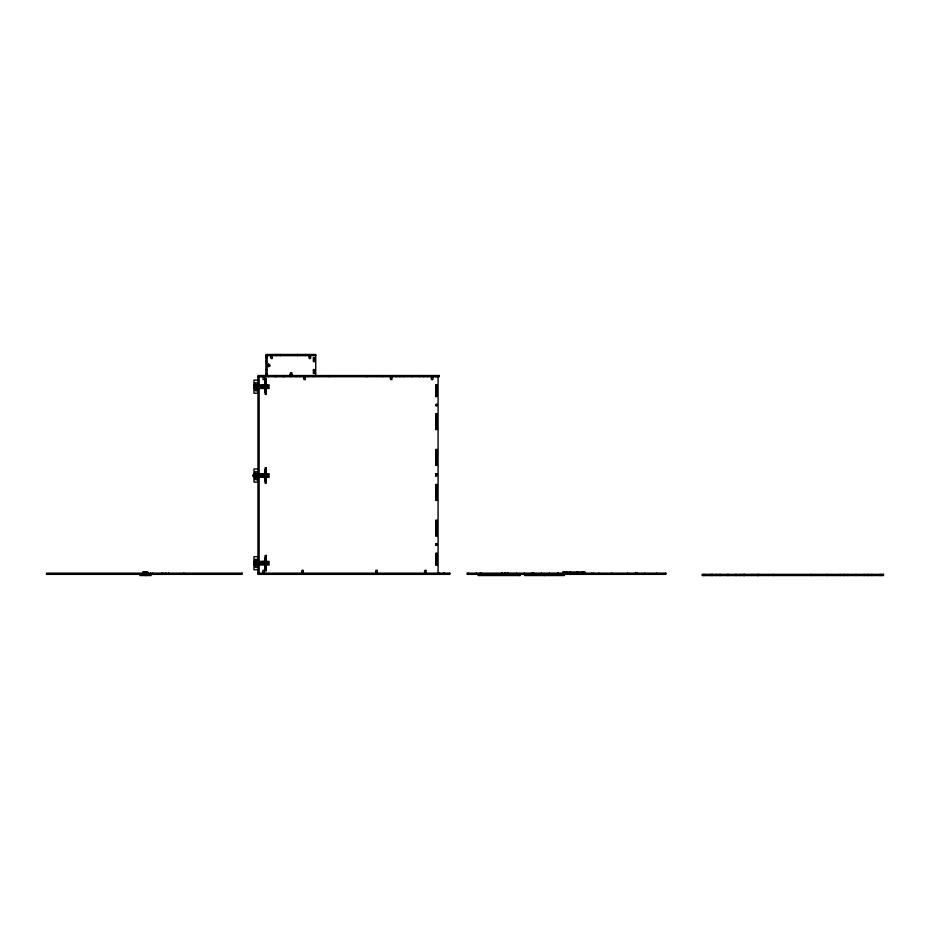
<?xml version="1.0" encoding="UTF-8"?>
<svg xmlns="http://www.w3.org/2000/svg" width="930" height="930" viewBox="0 0 930 930"><rect width="100%" height="100%" fill="white"/><g stroke="black" fill="none" stroke-linecap="round" stroke-linejoin="round"><path stroke-width="1.4" d="M263.736 388.275L262.888 388.275M263.736 474.765L262.888 474.765M262.888 563.987L263.736 563.987M263.016 387.345L263.608 387.345M263.016 473.823L263.608 473.823M265.899 355.644L315.747 355.644M265.899 357.632L267.096 357.632M265.899 361.607L267.096 361.607M268.758 364.479L267.096 364.99M268.758 364.99L269.956 364.99L269.956 366.188L268.758 366.188M267.096 366.188L268.758 366.699L268.677 363.758M265.899 369.57L267.096 369.57M265.899 373.546L267.096 373.546M289.556 374.848L292.531 374.848M259.133 377.115L257.947 377.115L257.947 572.764L259.133 572.764M257.843 380.103L253.971 380.103L253.971 393.227L257.843 393.227M265.108 380.893L266.294 380.893M265.108 381.172L266.294 381.172M265.108 381.695L266.294 381.695M257.947 382.881L255.087 382.881L255.087 384.078L256.273 384.601L257.947 384.078M265.108 382.881L266.294 382.881M265.108 383.404L266.294 383.404M253.971 384.869L269.084 384.869L269.084 386.066L253.983 386.066M253.983 387.264L269.084 387.264L269.084 388.449L253.971 388.449M257.947 389.252L255.087 389.252L255.087 390.437L256.273 390.96L257.947 390.437M265.108 390.007L266.294 390.007M265.108 392.146L266.294 392.146M265.108 392.425L266.294 392.425M435.693 404.562L436.891 404.562M435.693 405.747L436.891 405.747L436.891 404.039M257.843 468.976L253.971 468.976L253.971 482.1L257.843 482.1M265.108 469.766L266.294 469.766M265.108 470.045L266.294 470.045M265.108 470.568L266.294 470.568M257.947 471.766L255.087 471.766L255.087 472.952L256.273 473.475L257.947 472.952M265.108 471.766L266.294 471.766M265.108 472.277L266.294 472.277M253.971 473.754L269.084 473.754L269.084 474.939L252.797 474.939L252.774 476.137L269.084 476.137L269.084 477.323L253.971 477.323M435.693 474.254L436.891 474.254M435.693 475.439L436.891 475.439M257.947 478.125L255.087 478.125L255.087 479.31L256.273 479.834L257.947 479.31M265.108 478.88L266.294 478.88M265.108 479.357L266.294 479.357M265.108 480.543L266.294 480.508M265.108 481.031L266.294 481.031M265.108 481.298L266.294 481.298M435.693 543.62L436.891 543.62L436.891 545.329L435.693 545.329M435.693 544.131L436.891 544.131M257.843 556.652L253.971 556.652L253.971 569.776L257.843 569.776M265.108 557.454L266.294 557.454M265.108 557.733L266.294 557.733M265.108 558.244L266.294 558.244M257.947 559.442L255.087 559.442L255.087 560.639L256.273 561.15L257.947 560.639M265.108 559.442L266.294 559.442M265.108 559.953L266.294 559.953M253.971 561.429L269.084 561.429L269.084 562.627L253.983 562.627M253.983 563.812L269.084 563.812L269.084 565.01L253.971 565.01M257.947 565.8L255.087 565.8L255.087 566.998L256.273 567.509L257.947 566.998M265.108 566.556L266.294 566.556M265.108 567.021L266.294 567.033M265.108 568.183L266.294 568.23M265.108 568.707L266.294 568.707M265.108 568.986L266.294 568.986M881.117 574.356L881.117 575.542M879.919 574.356L879.919 575.542M871.968 574.356L871.968 575.542M867.992 574.356L867.992 575.542M864.017 574.356L864.017 575.542M856.065 574.356L856.065 575.542M848.114 574.356L848.114 575.542M844.138 574.356L844.138 575.542M840.162 574.356L840.162 575.542M827.037 574.356L827.037 575.542M811.123 574.356L811.123 575.542M773.353 574.356L773.353 575.542M758.775 574.356L758.775 575.542M752.021 574.356L752.021 575.542M744.326 574.356L744.326 575.542M744.07 574.356L744.07 575.542M743 574.356L743 575.542M740.35 574.356L740.35 575.542M736.374 574.356L736.374 575.542M735.049 574.356L735.049 575.542M728.423 574.356L728.423 575.542M727.225 574.356L727.225 575.542M720.471 574.356L720.471 575.542M719.274 574.356L719.274 575.542M716.484 574.356L716.484 575.542M712.508 574.356L712.508 575.542M711.322 574.356L711.322 575.542M710.125 574.356L710.125 575.542M705.359 574.356L705.359 575.542M703.371 574.356L703.371 575.542M656.731 573.159L656.731 574.356M644.792 573.159L644.792 574.356M637.364 573.159L637.364 574.356M636.841 573.159L636.841 574.356M635.655 573.159L635.655 574.356M635.178 573.159L635.178 574.356M627.704 573.159L627.704 574.356M611.789 573.159L611.789 574.356M598.943 573.159L598.943 574.356M593.77 573.159L593.77 574.356M591.91 573.159L591.91 574.356M584.982 573.159L584.982 571.962L562.708 571.962L562.708 573.159M583.784 571.962L583.784 573.159M581.796 571.962L581.796 573.159M577.821 571.962L577.821 573.159M577.542 571.962L577.542 573.159M576.949 571.962L576.949 573.159M576.007 573.159L576.007 574.356M569.869 571.962L569.869 573.159M567.672 573.159L567.672 574.356M567.149 573.159L567.149 574.356M566.765 571.962L566.765 573.159M565.893 571.962L565.963 574.356M565.568 571.962L565.568 573.159M564.696 571.962L564.696 573.159M564.394 574.356L564.394 575.542L524.625 575.542L524.613 573.159M563.906 571.962L563.906 573.159M558.419 573.159L558.419 574.356M557.361 573.159L557.361 574.356M549.409 573.159L549.409 574.356M544.503 574.356L544.503 575.542M541.458 573.159L541.458 574.356M534.018 573.159L534.018 574.356M533.506 573.159L533.506 574.356M532.309 573.159L532.309 574.356M531.797 573.159L531.797 574.356M520.277 574.356L520.277 575.542L478.125 575.542L478.125 574.356M519.08 574.356L519.08 575.542M516.662 573.159L516.662 574.356M508.71 573.159L508.71 574.356M507.524 573.159L507.524 574.356M505.839 573.159L505.839 574.356M505.223 573.159L505.223 574.356M504.641 573.159L504.641 574.356M502.479 573.159L502.479 574.356M501.282 573.159L501.282 574.356M481.403 573.159L481.403 574.356M480.217 573.159L480.217 574.356M476.195 573.159L476.195 574.356M468.243 573.159L468.243 574.356M444.691 573.159L444.691 574.356M443.494 573.159L443.494 574.356M439.518 573.159L439.518 574.356M438.077 376.72L438.077 574.356M436.891 375.534L436.891 376.72M436.891 473.73L436.891 475.916M435.693 375.534L435.693 376.72M435.693 473.486L435.693 476.393M432.903 376.72L432.903 379.591L431.718 379.591L431.195 378.394L431.718 376.72M427.742 375.534L427.742 376.72M426.149 573.159L426.149 570.299L424.952 570.299L424.44 571.485L424.952 573.159M423.766 375.534L423.766 376.72M419.79 375.534L419.79 376.72M411.839 375.534L411.839 376.72M403.876 375.534L403.876 376.72M399.9 375.534L399.9 376.72M395.924 375.534L395.924 376.72M391.949 376.72L391.949 379.591L390.763 379.591L390.24 378.394L390.763 376.72M382.811 375.534L382.811 376.72M377.243 573.159L377.243 570.299L376.046 570.299L375.534 571.485L376.046 573.159M366.897 375.534L366.897 376.72M329.127 375.534L329.127 376.72M315.747 375.534L315.747 354.458L265.899 354.458L265.899 376.72M313.212 375.534L313.212 376.72M310.574 355.644L310.574 358.515L309.376 358.515L308.865 357.318L309.376 355.644M307.795 375.534L307.795 376.72M305.4 354.458L305.4 355.644M305.261 376.72L305.261 379.591L304.075 379.591L303.552 378.394L304.075 376.72M303.273 573.159L303.273 570.299L302.087 570.299L301.564 571.485L302.087 573.159M299.832 375.534L299.832 376.72M297.449 354.458L297.449 355.644M296.124 375.534L296.124 376.72M291.881 375.534L291.881 372.663L290.695 372.663L290.172 373.86L290.695 375.534M290.823 375.534L290.823 376.72M284.185 375.534L284.185 376.72M282.999 375.534L282.999 376.72M280.209 354.458L280.209 355.644M276.233 354.458L276.233 355.644M276.233 375.534L276.233 376.72M275.048 375.534L275.048 376.72M272.257 355.644L272.257 358.515L271.072 358.515L270.549 357.318L271.072 355.644M268.282 375.534L268.282 376.72M267.096 355.644L267.096 375.534M267.096 384.869L267.096 386.066M267.096 476.137L267.096 477.323M267.096 561.429L267.096 562.627M264.422 384.869L264.422 386.066M264.422 476.137L264.422 477.323M264.422 561.429L264.422 562.627M264.306 376.72L264.829 378.394L264.306 379.591L263.12 379.591L263.12 376.72M264.306 573.159L264.306 570.299L263.12 570.299L262.597 571.485L263.12 573.159M263.911 384.869L263.911 386.066M263.911 476.137L263.911 477.323M263.911 561.429L263.911 562.627M262.725 384.869L262.713 386.066M262.725 476.137L262.725 477.323M262.713 561.429L262.725 562.627M262.202 384.869L262.214 386.066M262.214 476.137L262.202 477.323M262.214 561.429L262.202 562.627M261.121 375.534L261.121 376.72M259.133 375.534L259.133 572.903M256.552 384.869L256.552 386.066M256.552 476.137L256.552 477.323M256.552 561.429L256.552 562.627M255.959 384.869L255.959 388.449M255.959 473.754L255.959 477.323M255.959 561.429L255.959 565.01M255.355 384.869L255.355 386.066M255.355 476.137L255.355 477.323M255.355 561.429L255.355 562.627M183.931 573.159L183.931 574.356M168.423 573.159L168.423 574.356M162.994 573.159L162.994 574.356M161.797 573.159L161.797 574.356M152.648 573.159L152.648 574.356M151.067 574.356L151.067 575.542L139.93 575.542L139.93 574.356M150.66 573.159L150.66 574.356M147.823 573.159L147.823 571.962L142.65 571.962L142.65 573.159M146.626 571.962L146.626 573.159M146.289 574.356L146.289 575.542M145.836 571.962L145.836 573.159M145.103 574.356L145.103 575.542M144.952 571.962L144.952 573.159M144.638 571.962L144.638 573.159M143.766 571.962L143.766 573.159M262.737 385.322C263.469 387.589 264.504 383.706 262.737 385.322M265.12 382.137C265.852 384.416 266.898 380.533 265.12 382.137M265.12 390.914C265.806 393.181 266.968 389.333 265.12 390.914M262.737 476.579C263.469 478.857 264.504 474.974 262.737 476.579M265.12 471.01C265.852 473.289 266.898 469.406 265.12 471.01M265.12 479.787C265.852 482.066 266.898 478.171 265.12 479.787M262.737 561.871C263.469 564.15 264.504 560.267 262.737 561.871M265.12 558.686C265.852 560.964 266.898 557.082 265.12 558.686M265.12 567.463C265.806 569.73 266.968 565.882 265.12 567.463M435.717 405.003C436.403 407.282 437.542 403.388 435.717 405.003M435.717 474.695C436.449 476.974 437.484 473.091 435.717 474.695M435.717 544.573C436.449 546.852 437.484 542.969 435.717 544.573M314.549 357.632L313.352 357.632L313.352 361.607L314.549 361.607L314.549 357.632M314.549 369.57L313.352 369.57L313.352 373.546L314.549 373.546L314.549 369.57M439.274 375.534L257.947 375.534L257.947 376.72L439.274 376.72L439.274 375.534M266.294 378.905L265.108 378.905L265.108 394.413L266.294 394.413L266.294 378.905M436.891 384.671L435.693 384.671L435.693 396.61L436.891 396.61L436.891 384.671M266.294 390.472L265.108 390.472L266.294 390.484M266.294 391.635L265.108 391.635L266.294 391.67M436.891 413.699L435.693 413.699L435.693 429.614L436.891 429.614L436.891 413.699M436.891 449.492L435.693 449.492L435.693 465.395L436.891 465.395L436.891 449.492M266.294 467.778L265.108 467.778L265.108 483.286L266.294 483.286L266.294 467.778M436.891 484.484L435.693 484.484L435.693 500.387L436.891 500.387L436.891 484.484M436.891 520.277L435.693 520.277L435.693 536.18L436.891 536.18L436.891 520.277M436.891 553.28L435.693 553.28L435.693 565.207L436.891 565.207L436.891 553.28M266.294 555.466L265.108 555.466L265.108 570.974L266.294 570.974L266.294 555.466M242.137 573.159L46.5 573.159L46.5 574.356L242.137 574.356L242.137 573.159M449.853 573.159L257.947 573.159L257.947 574.356L449.853 574.356L449.853 573.159M665.868 573.159L467.046 573.159L467.046 574.356L665.868 574.356L665.868 573.159M883.5 574.356L702.173 574.356L702.173 575.542L883.5 575.542L883.5 574.356M757.59 575.542L757.59 574.356L757.45 575.542M165.796 574.356L165.796 573.159L165.773 574.356"/></g></svg>
